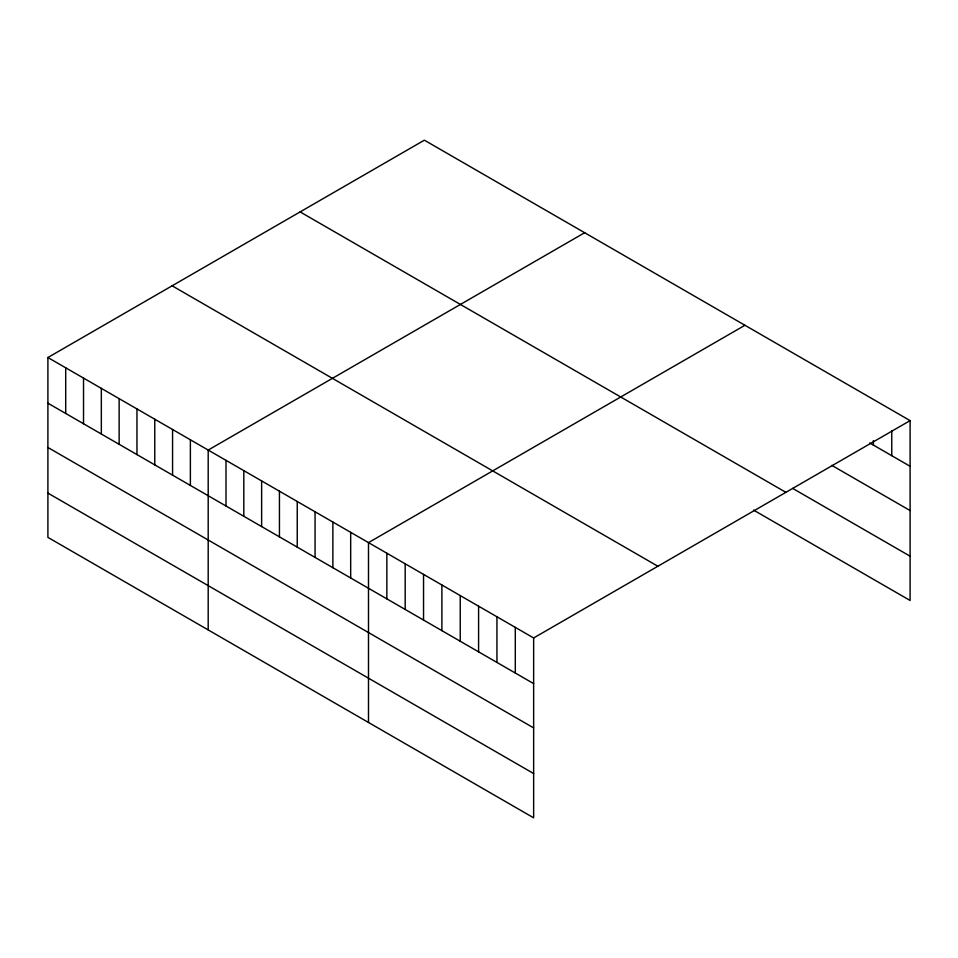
<?xml version="1.0" encoding="UTF-8"?>
<svg xmlns="http://www.w3.org/2000/svg" width="958" height="958" viewBox="0 0 958 958"><rect width="100%" height="100%" fill="white"/><g stroke="black" fill="none" stroke-linecap="round" stroke-linejoin="round"><path stroke-width="1.44" d="M47.9 357.526L533.642 637.968L533.642 817.821L47.9 537.378L47.9 357.526L424.358 140.179L910.1 420.622L910.1 600.474L753.515 510.063M584.655 232.722L208.197 450.068L208.197 629.921M744.953 325.265L368.495 542.611L368.495 722.476M533.642 637.968L910.1 420.622M869.732 442.967L910.1 466.271M831.807 465.36L910.1 510.554M792.661 488.388L910.1 556.191M300.129 211.91L785.871 492.34M172.129 285.807L657.871 566.238M47.9 403.174L533.642 683.617M47.9 447.47L533.642 727.9M47.9 493.095L533.642 773.537M891.754 430.645L891.754 455.673M873.397 440.668L873.397 445.087M515.296 627.37L515.296 673.019M496.939 616.772L496.939 662.433M478.593 606.186L478.593 651.835M460.235 595.589L460.235 641.237M441.889 584.991L441.889 630.651M423.544 574.405L423.544 620.054M405.186 563.807L405.186 609.456M386.84 553.209L386.84 598.858M350.676 532.337L350.676 577.985M332.869 522.05L332.869 567.699M315.062 511.764L315.062 557.424M297.243 501.489L297.243 547.138M279.437 491.203L279.437 536.851M261.63 480.916L261.63 526.577M243.811 470.641L243.811 516.29M226.004 460.355L226.004 506.004M190.379 439.794L190.379 485.443M172.572 429.507L172.572 475.156M154.765 419.221L154.765 464.87M136.958 408.934L136.958 454.595M119.139 398.66L119.139 444.308M101.332 388.373L101.332 434.022M83.526 378.087L83.526 423.747M65.707 367.812L65.707 413.461"/></g></svg>
